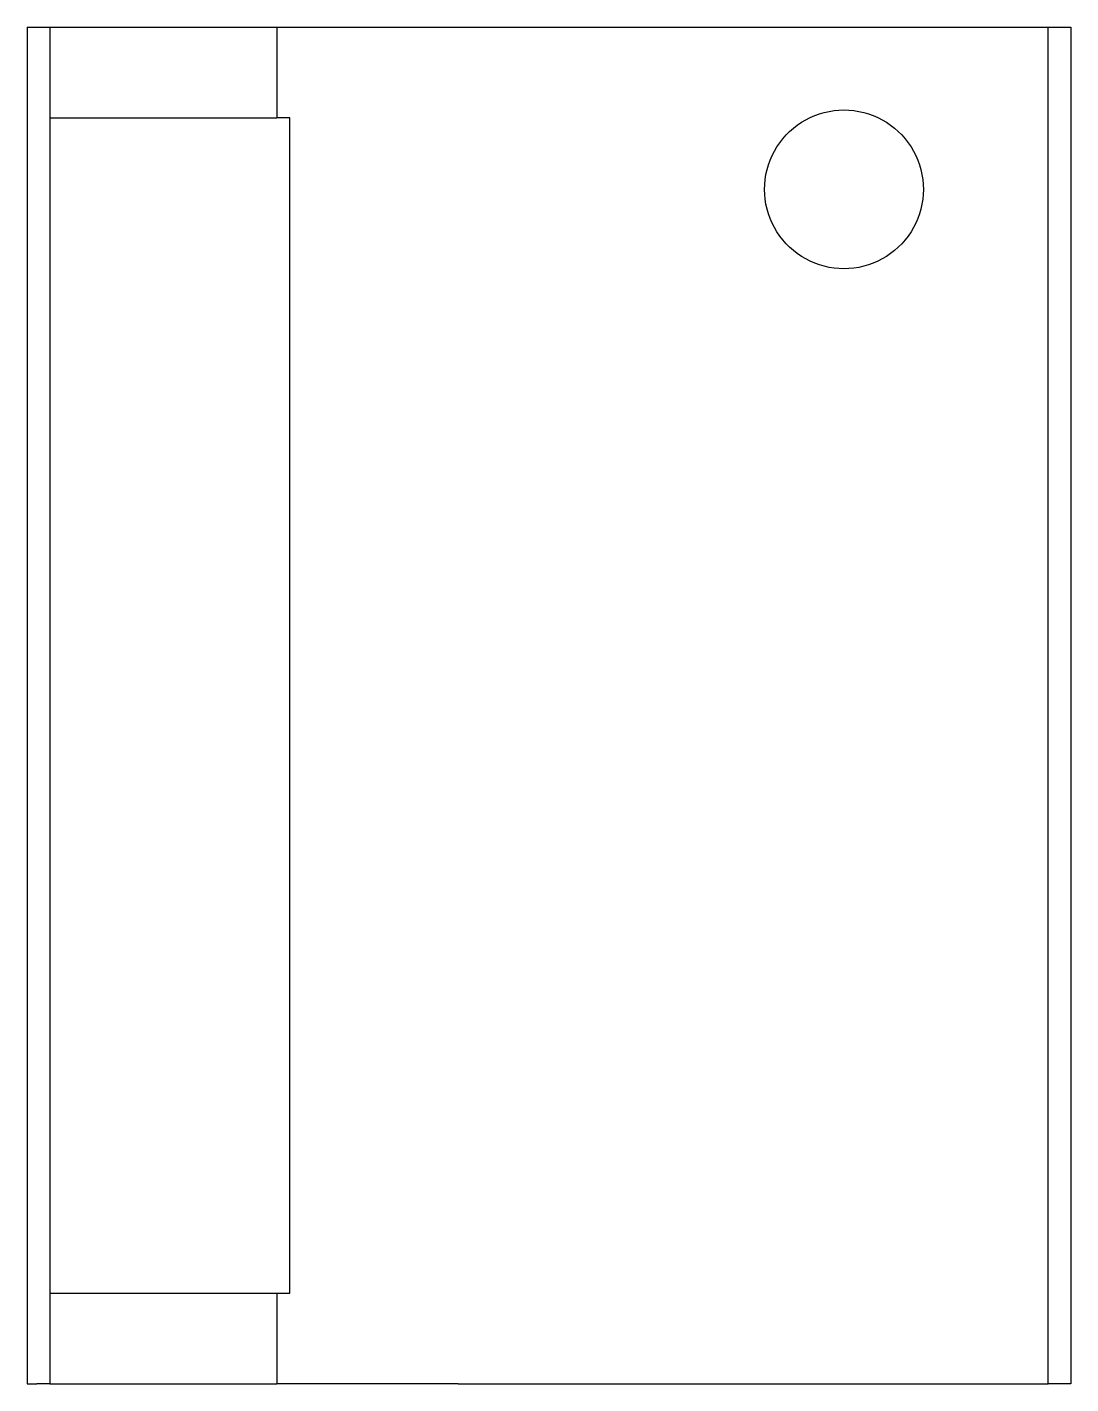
# Model space of a CAD drawing. Header units: metres. Extents: x -46 to 0, y 0 to 59.8.
import ezdxf

# ---------------------------------------------------------------- set-up
doc = ezdxf.new("R2010")
doc.units = ezdxf.units.M

msp = doc.modelspace()

# ---------------------------------------------------------------- linework, layer by layer
for points in [[(-46, 59.8), (-46, 58.604), (-46, 57.408), (-46, 56.212), (-46, 55.016), (-46, 53.82), (-46, 52.624), (-46, 51.428), (-46, 50.232), (-46, 49.036), (-46, 47.84), (-46, 46.644), (-46, 45.448), (-46, 44.252), (-46, 43.056), (-46, 41.86), (-46, 40.664), (-46, 39.468), (-46, 38.272), (-46, 37.076), (-46, 35.88), (-46, 34.684), (-46, 33.488), (-46, 32.292), (-46, 31.096), (-46, 29.9), (-46, 28.704), (-46, 27.508), (-46, 26.312), (-46, 25.116), (-46, 23.92), (-46, 22.724), (-46, 21.528), (-46, 20.332), (-46, 19.136), (-46, 17.94), (-46, 16.744), (-46, 15.548), (-46, 14.352), (-46, 13.156), (-46, 11.96), (-46, 10.764), (-46, 9.568), (-46, 8.372), (-46, 7.176), (-46, 5.98), (-46, 4.784), (-46, 3.588), (-46, 2.392), (-46, 1.196), (-46, 0)], [(-46, 59.8), (-45.999, 59.8), (-45.999, 59.8), (-45.998, 59.8), (-45.997, 59.8), (-45.995, 59.8), (-45.993, 59.8), (-45.991, 59.8), (-45.988, 59.8), (-45.985, 59.8), (-45.982, 59.8), (-45.979, 59.8), (-45.975, 59.8), (-45.97, 59.8), (-45.966, 59.8), (-45.961, 59.8), (-45.955, 59.8), (-45.95, 59.8), (-45.944, 59.8), (-45.937, 59.8), (-45.93, 59.8), (-45.923, 59.8), (-45.916, 59.8), (-45.908, 59.8), (-45.9, 59.8), (-45.892, 59.8), (-45.883, 59.8), (-45.873, 59.8), (-45.864, 59.8), (-45.854, 59.8), (-45.844, 59.8), (-45.834, 59.8), (-45.823, 59.8), (-45.812, 59.8), (-45.8, 59.8), (-45.788, 59.8), (-45.776, 59.8), (-45.764, 59.8), (-45.751, 59.8), (-45.738, 59.8), (-45.724, 59.8), (-45.71, 59.8), (-45.696, 59.8), (-45.682, 59.8), (-45.667, 59.8), (-45.652, 59.8), (-45.636, 59.8), (-45.621, 59.8), (-45.604, 59.8), (-45.588, 59.8), (-45.571, 59.8)], [(-45.571, 59.8), (-45.55, 59.8), (-45.528, 59.8), (-45.506, 59.8), (-45.485, 59.8), (-45.465, 59.8), (-45.444, 59.8), (-45.424, 59.8), (-45.405, 59.8), (-45.386, 59.8), (-45.368, 59.8), (-45.35, 59.8), (-45.332, 59.8), (-45.315, 59.8), (-45.298, 59.8), (-45.282, 59.8), (-45.267, 59.8), (-45.251, 59.8), (-45.236, 59.8), (-45.222, 59.8), (-45.208, 59.8), (-45.194, 59.8), (-45.181, 59.8), (-45.169, 59.8), (-45.156, 59.8), (-45.144, 59.8), (-45.133, 59.8), (-45.123, 59.8), (-45.112, 59.8), (-45.102, 59.8), (-45.093, 59.8), (-45.084, 59.8), (-45.075, 59.8), (-45.067, 59.8), (-45.06, 59.8), (-45.052, 59.8), (-45.046, 59.8), (-45.04, 59.8), (-45.034, 59.8), (-45.028, 59.8), (-45.024, 59.8), (-45.019, 59.8), (-45.015, 59.8), (-45.011, 59.8), (-45.009, 59.8), (-45.006, 59.8), (-45.004, 59.8), (-45.002, 59.8), (-45.002, 59.8), (-45.001, 59.8), (-45, 59.8)], [(-45, 59.8), (-45, 59.72), (-45, 59.64), (-45, 59.56), (-45, 59.48), (-45, 59.4), (-45, 59.32), (-45, 59.24), (-45, 59.16), (-45, 59.08), (-45, 59), (-45, 58.92), (-45, 58.84), (-45, 58.76), (-45, 58.68), (-45, 58.6), (-45, 58.52), (-45, 58.44), (-45, 58.36), (-45, 58.28), (-45, 58.2), (-45, 58.12), (-45, 58.04), (-45, 57.96), (-45, 57.88), (-45, 57.8), (-45, 57.72), (-45, 57.64), (-45, 57.56), (-45, 57.48), (-45, 57.4), (-45, 57.32), (-45, 57.24), (-45, 57.16), (-45, 57.08), (-45, 57), (-45, 56.92), (-45, 56.84), (-45, 56.76), (-45, 56.68), (-45, 56.6), (-45, 56.52), (-45, 56.44), (-45, 56.36), (-45, 56.28), (-45, 56.2), (-45, 56.12), (-45, 56.04), (-45, 55.96), (-45, 55.88), (-45, 55.8)], [(-45, 59.8), (-44.965, 59.8), (-44.93, 59.8), (-44.895, 59.8), (-44.83, 59.8), (-44.727, 59.8), (-44.623, 59.8), (-44.52, 59.8), (-44.362, 59.8), (-44.195, 59.8), (-44.028, 59.8), (-43.846, 59.8), (-43.624, 59.8), (-43.402, 59.8), (-43.181, 59.8), (-42.928, 59.8), (-42.662, 59.8), (-42.397, 59.8), (-42.127, 59.8), (-41.831, 59.8), (-41.535, 59.8), (-41.239, 59.8), (-40.935, 59.8), (-40.623, 59.8), (-40.312, 59.8), (-40, 59.8), (-39.688, 59.8), (-39.377, 59.8), (-39.065, 59.8), (-38.761, 59.8), (-38.465, 59.8), (-38.169, 59.8), (-37.873, 59.8), (-37.603, 59.8), (-37.338, 59.8), (-37.072, 59.8), (-36.819, 59.8), (-36.598, 59.8), (-36.376, 59.8), (-36.154, 59.8), (-35.972, 59.8), (-35.805, 59.8), (-35.638, 59.8), (-35.48, 59.8), (-35.377, 59.8), (-35.273, 59.8), (-35.17, 59.8), (-35.105, 59.8), (-35.07, 59.8), (-35.035, 59.8), (-35, 59.8)], [(-35, 59.8), (-35, 59.72), (-35, 59.64), (-35, 59.56), (-35, 59.48), (-35, 59.4), (-35, 59.32), (-35, 59.24), (-35, 59.16), (-35, 59.08), (-35, 59), (-35, 58.92), (-35, 58.84), (-35, 58.76), (-35, 58.68), (-35, 58.6), (-35, 58.52), (-35, 58.44), (-35, 58.36), (-35, 58.28), (-35, 58.2), (-35, 58.12), (-35, 58.04), (-35, 57.96), (-35, 57.88), (-35, 57.8), (-35, 57.72), (-35, 57.64), (-35, 57.56), (-35, 57.48), (-35, 57.4), (-35, 57.32), (-35, 57.24), (-35, 57.16), (-35, 57.08), (-35, 57), (-35, 56.92), (-35, 56.84), (-35, 56.76), (-35, 56.68), (-35, 56.6), (-35, 56.52), (-35, 56.44), (-35, 56.36), (-35, 56.28), (-35, 56.2), (-35, 56.12), (-35, 56.04), (-35, 55.96), (-35, 55.88), (-35, 55.8)], [(-35, 59.8), (-34.986, 59.8), (-34.972, 59.8), (-34.958, 59.8), (-34.932, 59.8), (-34.89, 59.8), (-34.848, 59.8), (-34.805, 59.8), (-34.74, 59.8), (-34.67, 59.8), (-34.601, 59.8), (-34.524, 59.8), (-34.427, 59.8), (-34.331, 59.8), (-34.235, 59.8), (-34.121, 59.8), (-33.999, 59.8), (-33.878, 59.8), (-33.753, 59.8), (-33.608, 59.8), (-33.462, 59.8), (-33.317, 59.8), (-33.159, 59.8), (-32.992, 59.8), (-32.824, 59.8), (-32.657, 59.8), (-32.47, 59.8), (-32.282, 59.8), (-32.095, 59.8), (-31.9, 59.8), (-31.695, 59.8), (-31.49, 59.8), (-31.286, 59.8), (-31.068, 59.8), (-30.848, 59.8), (-30.628, 59.8), (-30.405, 59.8), (-30.173, 59.8), (-29.941, 59.8), (-29.709, 59.8), (-29.47, 59.8), (-29.228, 59.8), (-28.987, 59.8), (-28.745, 59.8), (-28.497, 59.8), (-28.249, 59.8), (-28.002, 59.8), (-27.752, 59.8), (-27.502, 59.8), (-27.251, 59.8), (-27, 59.8)], [(-27, 59.8), (-26.48, 59.8), (-25.96, 59.8), (-25.44, 59.8), (-24.92, 59.8), (-24.4, 59.8), (-23.88, 59.8), (-23.36, 59.8), (-22.84, 59.8), (-22.32, 59.8), (-21.8, 59.8), (-21.28, 59.8), (-20.76, 59.8), (-20.24, 59.8), (-19.72, 59.8), (-19.2, 59.8), (-18.68, 59.8), (-18.16, 59.8), (-17.64, 59.8), (-17.12, 59.8), (-16.6, 59.8), (-16.08, 59.8), (-15.56, 59.8), (-15.04, 59.8), (-14.52, 59.8), (-14, 59.8), (-13.48, 59.8), (-12.96, 59.8), (-12.44, 59.8), (-11.92, 59.8), (-11.4, 59.8), (-10.88, 59.8), (-10.36, 59.8), (-9.84, 59.8), (-9.32, 59.8), (-8.8, 59.8), (-8.28, 59.8), (-7.76, 59.8), (-7.24, 59.8), (-6.72, 59.8), (-6.2, 59.8), (-5.68, 59.8), (-5.16, 59.8), (-4.64, 59.8), (-4.12, 59.8), (-3.6, 59.8), (-3.08, 59.8), (-2.56, 59.8), (-2.04, 59.8), (-1.52, 59.8), (-1, 59.8)], [(-1, 0), (-1, 1.196), (-1, 2.392), (-1, 3.588), (-1, 4.784), (-1, 5.98), (-1, 7.176), (-1, 8.372), (-1, 9.568), (-1, 10.764), (-1, 11.96), (-1, 13.156), (-1, 14.352), (-1, 15.548), (-1, 16.744), (-1, 17.94), (-1, 19.136), (-1, 20.332), (-1, 21.528), (-1, 22.724), (-1, 23.92), (-1, 25.116), (-1, 26.312), (-1, 27.508), (-1, 28.704), (-1, 29.9), (-1, 31.096), (-1, 32.292), (-1, 33.488), (-1, 34.684), (-1, 35.88), (-1, 37.076), (-1, 38.272), (-1, 39.468), (-1, 40.664), (-1, 41.86), (-1, 43.056), (-1, 44.252), (-1, 45.448), (-1, 46.644), (-1, 47.84), (-1, 49.036), (-1, 50.232), (-1, 51.428), (-1, 52.624), (-1, 53.82), (-1, 55.016), (-1, 56.212), (-1, 57.408), (-1, 58.604), (-1, 59.8)], [(-1, 59.8), (-0.98, 59.8), (-0.96, 59.8), (-0.94, 59.8), (-0.92, 59.8), (-0.9, 59.8), (-0.88, 59.8), (-0.86, 59.8), (-0.84, 59.8), (-0.82, 59.8), (-0.8, 59.8), (-0.78, 59.8), (-0.76, 59.8), (-0.74, 59.8), (-0.72, 59.8), (-0.7, 59.8), (-0.68, 59.8), (-0.66, 59.8), (-0.64, 59.8), (-0.62, 59.8), (-0.6, 59.8), (-0.58, 59.8), (-0.56, 59.8), (-0.54, 59.8), (-0.52, 59.8), (-0.5, 59.8), (-0.48, 59.8), (-0.46, 59.8), (-0.44, 59.8), (-0.42, 59.8), (-0.4, 59.8), (-0.38, 59.8), (-0.36, 59.8), (-0.34, 59.8), (-0.32, 59.8), (-0.3, 59.8), (-0.28, 59.8), (-0.26, 59.8), (-0.24, 59.8), (-0.22, 59.8), (-0.2, 59.8), (-0.18, 59.8), (-0.16, 59.8), (-0.14, 59.8), (-0.12, 59.8), (-0.1, 59.8), (-0.08, 59.8), (-0.06, 59.8), (-0.04, 59.8), (-0.02, 59.8), (0, 59.8)], [(0, 59.8), (0, 58.604), (0, 57.408), (0, 56.212), (0, 55.016), (0, 53.82), (0, 52.624), (0, 51.428), (0, 50.232), (0, 49.036), (0, 47.84), (0, 46.644), (0, 45.448), (0, 44.252), (0, 43.056), (0, 41.86), (0, 40.664), (0, 39.468), (0, 38.272), (0, 37.076), (0, 35.88), (0, 34.684), (0, 33.488), (0, 32.292), (0, 31.096), (0, 29.9), (0, 28.704), (0, 27.508), (0, 26.312), (0, 25.116), (0, 23.92), (0, 22.724), (0, 21.528), (0, 20.332), (0, 19.136), (0, 17.94), (0, 16.744), (0, 15.548), (0, 14.352), (0, 13.156), (0, 11.96), (0, 10.764), (0, 9.568), (0, 8.372), (0, 7.176), (0, 5.98), (0, 4.784), (0, 3.588), (0, 2.392), (0, 1.196), (0, 0)], [(-45, 55.8), (-45, 54.764), (-45, 53.728), (-45, 52.692), (-45, 51.656), (-45, 50.62), (-45, 49.584), (-45, 48.548), (-45, 47.512), (-45, 46.476), (-45, 45.44), (-45, 44.404), (-45, 43.368), (-45, 42.332), (-45, 41.296), (-45, 40.26), (-45, 39.224), (-45, 38.188), (-45, 37.152), (-45, 36.116), (-45, 35.08), (-45, 34.044), (-45, 33.008), (-45, 31.972), (-45, 30.936), (-45, 29.9), (-45, 28.864), (-45, 27.828), (-45, 26.792), (-45, 25.756), (-45, 24.72), (-45, 23.684), (-45, 22.648), (-45, 21.612), (-45, 20.576), (-45, 19.54), (-45, 18.504), (-45, 17.468), (-45, 16.432), (-45, 15.396), (-45, 14.36), (-45, 13.324), (-45, 12.288), (-45, 11.252), (-45, 10.216), (-45, 9.18), (-45, 8.144), (-45, 7.108), (-45, 6.072), (-45, 5.036), (-45, 4)], [(-45, 55.8), (-44.965, 55.8), (-44.93, 55.8), (-44.895, 55.8), (-44.83, 55.8), (-44.727, 55.8), (-44.623, 55.8), (-44.52, 55.8), (-44.362, 55.8), (-44.195, 55.8), (-44.028, 55.8), (-43.846, 55.8), (-43.624, 55.8), (-43.402, 55.8), (-43.181, 55.8), (-42.928, 55.8), (-42.662, 55.8), (-42.397, 55.8), (-42.127, 55.8), (-41.831, 55.8), (-41.535, 55.8), (-41.239, 55.8), (-40.935, 55.8), (-40.623, 55.8), (-40.312, 55.8), (-40, 55.8), (-39.688, 55.8), (-39.377, 55.8), (-39.065, 55.8), (-38.761, 55.8), (-38.465, 55.8), (-38.169, 55.8), (-37.873, 55.8), (-37.603, 55.8), (-37.338, 55.8), (-37.072, 55.8), (-36.819, 55.8), (-36.598, 55.8), (-36.376, 55.8), (-36.154, 55.8), (-35.972, 55.8), (-35.805, 55.8), (-35.638, 55.8), (-35.48, 55.8), (-35.377, 55.8), (-35.273, 55.8), (-35.17, 55.8), (-35.105, 55.8), (-35.07, 55.8), (-35.035, 55.8), (-35, 55.8)], [(-34.416, 55.8), (-34.438, 55.8), (-34.461, 55.8), (-34.483, 55.8), (-34.505, 55.8), (-34.525, 55.8), (-34.546, 55.8), (-34.567, 55.8), (-34.586, 55.8), (-34.605, 55.8), (-34.624, 55.8), (-34.643, 55.8), (-34.66, 55.8), (-34.678, 55.8), (-34.695, 55.8), (-34.712, 55.8), (-34.728, 55.8), (-34.743, 55.8), (-34.759, 55.8), (-34.773, 55.8), (-34.787, 55.8), (-34.802, 55.8), (-34.815, 55.8), (-34.828, 55.8), (-34.84, 55.8), (-34.853, 55.8), (-34.864, 55.8), (-34.875, 55.8), (-34.885, 55.8), (-34.896, 55.8), (-34.905, 55.8), (-34.914, 55.8), (-34.923, 55.8), (-34.931, 55.8), (-34.939, 55.8), (-34.946, 55.8), (-34.953, 55.8), (-34.959, 55.8), (-34.965, 55.8), (-34.971, 55.8), (-34.976, 55.8), (-34.98, 55.8), (-34.984, 55.8), (-34.988, 55.8), (-34.991, 55.8), (-34.993, 55.8), (-34.996, 55.8), (-34.997, 55.8), (-34.998, 55.8), (-34.999, 55.8), (-35, 55.8)], [(-34.416, 4), (-34.416, 5.036), (-34.416, 6.072), (-34.416, 7.108), (-34.416, 8.144), (-34.416, 9.18), (-34.416, 10.216), (-34.416, 11.252), (-34.416, 12.288), (-34.416, 13.324), (-34.416, 14.36), (-34.416, 15.396), (-34.416, 16.432), (-34.416, 17.468), (-34.416, 18.504), (-34.416, 19.54), (-34.416, 20.576), (-34.416, 21.612), (-34.416, 22.648), (-34.416, 23.684), (-34.416, 24.72), (-34.416, 25.756), (-34.416, 26.792), (-34.416, 27.828), (-34.416, 28.864), (-34.416, 29.9), (-34.416, 30.936), (-34.416, 31.972), (-34.416, 33.008), (-34.416, 34.044), (-34.416, 35.08), (-34.416, 36.116), (-34.416, 37.152), (-34.416, 38.188), (-34.416, 39.224), (-34.416, 40.26), (-34.416, 41.296), (-34.416, 42.332), (-34.416, 43.368), (-34.416, 44.404), (-34.416, 45.44), (-34.416, 46.476), (-34.416, 47.512), (-34.416, 48.548), (-34.416, 49.584), (-34.416, 50.62), (-34.416, 51.656), (-34.416, 52.692), (-34.416, 53.728), (-34.416, 54.764), (-34.416, 55.8)], [(-13.5, 52.65), (-13.493, 52.87), (-13.472, 53.089), (-13.438, 53.306), (-13.39, 53.52), (-13.329, 53.732), (-13.254, 53.938), (-13.167, 54.14), (-13.067, 54.336), (-12.955, 54.525), (-12.832, 54.707), (-12.697, 54.881), (-12.551, 55.046), (-12.396, 55.201), (-12.231, 55.347), (-12.057, 55.482), (-11.875, 55.605), (-11.686, 55.717), (-11.49, 55.817), (-11.288, 55.904), (-11.082, 55.979), (-10.87, 56.04), (-10.656, 56.088), (-10.439, 56.122), (-10.22, 56.143), (-10, 56.15), (-9.78, 56.143), (-9.561, 56.122), (-9.344, 56.088), (-9.13, 56.04), (-8.918, 55.979), (-8.712, 55.904), (-8.51, 55.817), (-8.314, 55.717), (-8.125, 55.605), (-7.943, 55.482), (-7.769, 55.347), (-7.604, 55.201), (-7.449, 55.046), (-7.303, 54.881), (-7.168, 54.707), (-7.045, 54.525), (-6.933, 54.336), (-6.833, 54.14), (-6.746, 53.938), (-6.671, 53.732), (-6.61, 53.52), (-6.562, 53.306), (-6.528, 53.089), (-6.507, 52.87), (-6.5, 52.65)], [(-6.5, 52.65), (-6.507, 52.43), (-6.528, 52.211), (-6.562, 51.994), (-6.61, 51.78), (-6.671, 51.568), (-6.746, 51.362), (-6.833, 51.16), (-6.933, 50.964), (-7.045, 50.775), (-7.168, 50.593), (-7.303, 50.419), (-7.449, 50.254), (-7.604, 50.099), (-7.769, 49.953), (-7.943, 49.818), (-8.125, 49.695), (-8.314, 49.583), (-8.51, 49.483), (-8.712, 49.396), (-8.918, 49.321), (-9.13, 49.26), (-9.344, 49.212), (-9.561, 49.178), (-9.78, 49.157), (-10, 49.15), (-10.22, 49.157), (-10.439, 49.178), (-10.656, 49.212), (-10.87, 49.26), (-11.082, 49.321), (-11.288, 49.396), (-11.49, 49.483), (-11.686, 49.583), (-11.875, 49.695), (-12.057, 49.818), (-12.231, 49.953), (-12.396, 50.099), (-12.551, 50.254), (-12.697, 50.419), (-12.832, 50.593), (-12.955, 50.775), (-13.067, 50.964), (-13.167, 51.16), (-13.254, 51.362), (-13.329, 51.568), (-13.39, 51.78), (-13.438, 51.994), (-13.472, 52.211), (-13.493, 52.43), (-13.5, 52.65)], [(-45, 4), (-45, 3.92), (-45, 3.84), (-45, 3.76), (-45, 3.68), (-45, 3.6), (-45, 3.52), (-45, 3.44), (-45, 3.36), (-45, 3.28), (-45, 3.2), (-45, 3.12), (-45, 3.04), (-45, 2.96), (-45, 2.88), (-45, 2.8), (-45, 2.72), (-45, 2.64), (-45, 2.56), (-45, 2.48), (-45, 2.4), (-45, 2.32), (-45, 2.24), (-45, 2.16), (-45, 2.08), (-45, 2), (-45, 1.92), (-45, 1.84), (-45, 1.76), (-45, 1.68), (-45, 1.6), (-45, 1.52), (-45, 1.44), (-45, 1.36), (-45, 1.28), (-45, 1.2), (-45, 1.12), (-45, 1.04), (-45, 0.96), (-45, 0.88), (-45, 0.8), (-45, 0.72), (-45, 0.64), (-45, 0.56), (-45, 0.48), (-45, 0.4), (-45, 0.32), (-45, 0.24), (-45, 0.16), (-45, 0.08), (-45, 0)], [(-45, 4), (-44.965, 4), (-44.93, 4), (-44.895, 4), (-44.83, 4), (-44.727, 4), (-44.623, 4), (-44.52, 4), (-44.362, 4), (-44.195, 4), (-44.028, 4), (-43.846, 4), (-43.624, 4), (-43.402, 4), (-43.181, 4), (-42.928, 4), (-42.662, 4), (-42.397, 4), (-42.127, 4), (-41.831, 4), (-41.535, 4), (-41.239, 4), (-40.935, 4), (-40.623, 4), (-40.312, 4), (-40, 4), (-39.688, 4), (-39.377, 4), (-39.065, 4), (-38.761, 4), (-38.465, 4), (-38.169, 4), (-37.873, 4), (-37.603, 4), (-37.338, 4), (-37.072, 4), (-36.819, 4), (-36.598, 4), (-36.376, 4), (-36.154, 4), (-35.972, 4), (-35.805, 4), (-35.638, 4), (-35.48, 4), (-35.377, 4), (-35.273, 4), (-35.17, 4), (-35.105, 4), (-35.07, 4), (-35.035, 4), (-35, 4)], [(-35, 4), (-35, 3.92), (-35, 3.84), (-35, 3.76), (-35, 3.68), (-35, 3.6), (-35, 3.52), (-35, 3.44), (-35, 3.36), (-35, 3.28), (-35, 3.2), (-35, 3.12), (-35, 3.04), (-35, 2.96), (-35, 2.88), (-35, 2.8), (-35, 2.72), (-35, 2.64), (-35, 2.56), (-35, 2.48), (-35, 2.4), (-35, 2.32), (-35, 2.24), (-35, 2.16), (-35, 2.08), (-35, 2), (-35, 1.92), (-35, 1.84), (-35, 1.76), (-35, 1.68), (-35, 1.6), (-35, 1.52), (-35, 1.44), (-35, 1.36), (-35, 1.28), (-35, 1.2), (-35, 1.12), (-35, 1.04), (-35, 0.96), (-35, 0.88), (-35, 0.8), (-35, 0.72), (-35, 0.64), (-35, 0.56), (-35, 0.48), (-35, 0.4), (-35, 0.32), (-35, 0.24), (-35, 0.16), (-35, 0.08), (-35, 0)], [(-35, 4), (-34.999, 4), (-34.998, 4), (-34.997, 4), (-34.996, 4), (-34.993, 4), (-34.991, 4), (-34.988, 4), (-34.984, 4), (-34.98, 4), (-34.976, 4), (-34.971, 4), (-34.965, 4), (-34.959, 4), (-34.953, 4), (-34.946, 4), (-34.939, 4), (-34.931, 4), (-34.923, 4), (-34.914, 4), (-34.905, 4), (-34.896, 4), (-34.885, 4), (-34.875, 4), (-34.864, 4), (-34.853, 4), (-34.84, 4), (-34.828, 4), (-34.815, 4), (-34.802, 4), (-34.787, 4), (-34.773, 4), (-34.759, 4), (-34.743, 4), (-34.728, 4), (-34.712, 4), (-34.695, 4), (-34.678, 4), (-34.66, 4), (-34.643, 4), (-34.624, 4), (-34.605, 4), (-34.586, 4), (-34.567, 4), (-34.546, 4), (-34.525, 4), (-34.505, 4), (-34.483, 4), (-34.461, 4), (-34.438, 4), (-34.416, 4)], [(-46, 0), (-45.999, 0), (-45.999, 0), (-45.998, 0), (-45.997, 0), (-45.995, 0), (-45.993, 0), (-45.991, 0), (-45.988, 0), (-45.985, 0), (-45.982, 0), (-45.979, 0), (-45.975, 0), (-45.97, 0), (-45.966, 0), (-45.961, 0), (-45.955, 0), (-45.95, 0), (-45.944, 0), (-45.937, 0), (-45.93, 0), (-45.923, 0), (-45.916, 0), (-45.908, 0), (-45.9, 0), (-45.892, 0), (-45.883, 0), (-45.873, 0), (-45.864, 0), (-45.854, 0), (-45.844, 0), (-45.834, 0), (-45.823, 0), (-45.812, 0), (-45.8, 0), (-45.788, 0), (-45.776, 0), (-45.764, 0), (-45.751, 0), (-45.738, 0), (-45.724, 0), (-45.71, 0), (-45.696, 0), (-45.682, 0), (-45.667, 0), (-45.652, 0), (-45.636, 0), (-45.621, 0), (-45.604, 0), (-45.588, 0), (-45.571, 0)], [(-45, 0), (-45.001, 0), (-45.002, 0), (-45.002, 0), (-45.004, 0), (-45.006, 0), (-45.009, 0), (-45.011, 0), (-45.015, 0), (-45.019, 0), (-45.024, 0), (-45.028, 0), (-45.034, 0), (-45.04, 0), (-45.046, 0), (-45.052, 0), (-45.06, 0), (-45.067, 0), (-45.075, 0), (-45.084, 0), (-45.093, 0), (-45.102, 0), (-45.112, 0), (-45.123, 0), (-45.133, 0), (-45.144, 0), (-45.156, 0), (-45.169, 0), (-45.181, 0), (-45.194, 0), (-45.208, 0), (-45.222, 0), (-45.236, 0), (-45.251, 0), (-45.267, 0), (-45.282, 0), (-45.298, 0), (-45.315, 0), (-45.332, 0), (-45.35, 0), (-45.368, 0), (-45.386, 0), (-45.405, 0), (-45.424, 0), (-45.444, 0), (-45.465, 0), (-45.485, 0), (-45.506, 0), (-45.528, 0), (-45.55, 0), (-45.571, 0)], [(-45, 0), (-44.965, 0), (-44.93, 0), (-44.895, 0), (-44.83, 0), (-44.727, 0), (-44.623, 0), (-44.52, 0), (-44.362, 0), (-44.195, 0), (-44.028, 0), (-43.846, 0), (-43.624, 0), (-43.402, 0), (-43.181, 0), (-42.928, 0), (-42.662, 0), (-42.397, 0), (-42.127, 0), (-41.831, 0), (-41.535, 0), (-41.239, 0), (-40.935, 0), (-40.623, 0), (-40.312, 0), (-40, 0), (-39.688, 0), (-39.377, 0), (-39.065, 0), (-38.761, 0), (-38.465, 0), (-38.169, 0), (-37.873, 0), (-37.603, 0), (-37.338, 0), (-37.072, 0), (-36.819, 0), (-36.598, 0), (-36.376, 0), (-36.154, 0), (-35.972, 0), (-35.805, 0), (-35.638, 0), (-35.48, 0), (-35.377, 0), (-35.273, 0), (-35.17, 0), (-35.105, 0), (-35.07, 0), (-35.035, 0), (-35, 0)], [(-27, 0), (-27.251, 0), (-27.502, 0), (-27.752, 0), (-28.002, 0), (-28.249, 0), (-28.497, 0), (-28.745, 0), (-28.987, 0), (-29.228, 0), (-29.47, 0), (-29.709, 0), (-29.941, 0), (-30.173, 0), (-30.405, 0), (-30.628, 0), (-30.848, 0), (-31.068, 0), (-31.286, 0), (-31.49, 0), (-31.695, 0), (-31.9, 0), (-32.095, 0), (-32.282, 0), (-32.47, 0), (-32.657, 0), (-32.824, 0), (-32.992, 0), (-33.159, 0), (-33.317, 0), (-33.462, 0), (-33.608, 0), (-33.753, 0), (-33.878, 0), (-33.999, 0), (-34.121, 0), (-34.235, 0), (-34.331, 0), (-34.427, 0), (-34.524, 0), (-34.601, 0), (-34.67, 0), (-34.74, 0), (-34.805, 0), (-34.848, 0), (-34.89, 0), (-34.932, 0), (-34.958, 0), (-34.972, 0), (-34.986, 0), (-35, 0)], [(-27, 0), (-26.48, 0), (-25.96, 0), (-25.44, 0), (-24.92, 0), (-24.4, 0), (-23.88, 0), (-23.36, 0), (-22.84, 0), (-22.32, 0), (-21.8, 0), (-21.28, 0), (-20.76, 0), (-20.24, 0), (-19.72, 0), (-19.2, 0), (-18.68, 0), (-18.16, 0), (-17.64, 0), (-17.12, 0), (-16.6, 0), (-16.08, 0), (-15.56, 0), (-15.04, 0), (-14.52, 0), (-14, 0), (-13.48, 0), (-12.96, 0), (-12.44, 0), (-11.92, 0), (-11.4, 0), (-10.88, 0), (-10.36, 0), (-9.84, 0), (-9.32, 0), (-8.8, 0), (-8.28, 0), (-7.76, 0), (-7.24, 0), (-6.72, 0), (-6.2, 0), (-5.68, 0), (-5.16, 0), (-4.64, 0), (-4.12, 0), (-3.6, 0), (-3.08, 0), (-2.56, 0), (-2.04, 0), (-1.52, 0), (-1, 0)], [(0, 0), (-0.02, 0), (-0.04, 0), (-0.06, 0), (-0.08, 0), (-0.1, 0), (-0.12, 0), (-0.14, 0), (-0.16, 0), (-0.18, 0), (-0.2, 0), (-0.22, 0), (-0.24, 0), (-0.26, 0), (-0.28, 0), (-0.3, 0), (-0.32, 0), (-0.34, 0), (-0.36, 0), (-0.38, 0), (-0.4, 0), (-0.42, 0), (-0.44, 0), (-0.46, 0), (-0.48, 0), (-0.5, 0), (-0.52, 0), (-0.54, 0), (-0.56, 0), (-0.58, 0), (-0.6, 0), (-0.62, 0), (-0.64, 0), (-0.66, 0), (-0.68, 0), (-0.7, 0), (-0.72, 0), (-0.74, 0), (-0.76, 0), (-0.78, 0), (-0.8, 0), (-0.82, 0), (-0.84, 0), (-0.86, 0), (-0.88, 0), (-0.9, 0), (-0.92, 0), (-0.94, 0), (-0.96, 0), (-0.98, 0), (-1, 0)]]:
    msp.add_lwpolyline(points)

doc.saveas('drawing.dxf')
